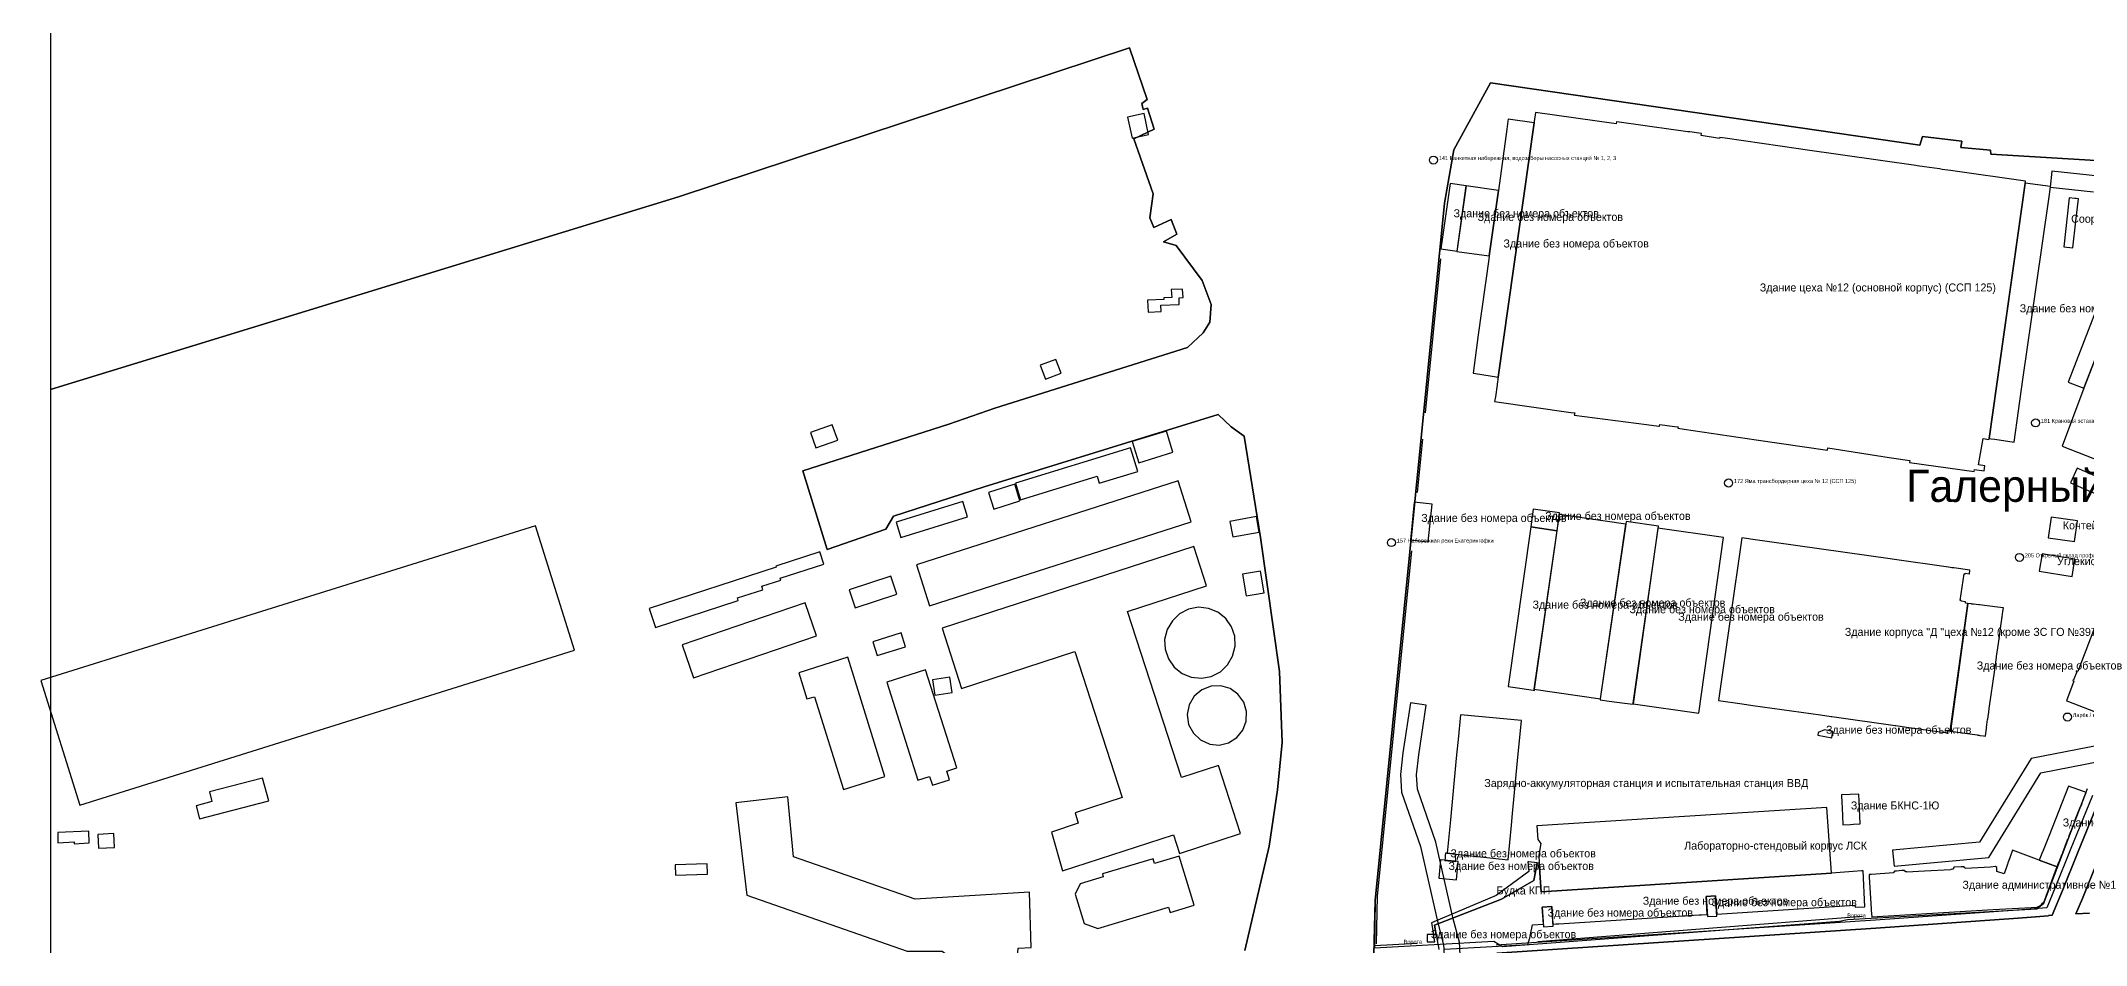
# Model space of a CAD drawing. Extents: x -1571 to 863, y -881 to 2148.
# Drawn here: x -1454 to -687, y -450 to -112 of the extents above; entities that cross this region are included whole.
import ezdxf

# ---------------------------------------------------------------- set-up
doc = ezdxf.new("R2010")
doc.units = 0
for name, color, linetype in [('BUILDINGS_CONTEXT', 9, 'CONTINUOUS'), ('BUILDINGS_SHIPYARD', 6, 'CONTINUOUS'), ('FENCE', 1, 'CONTINUOUS'), ('FENCE_GATES', 2, 'CONTINUOUS'), ('LABELS', 7, 'CONTINUOUS'), ('LAND_EDGE', 8, 'CONTINUOUS'), ('ROADS_CITY', 8, 'CONTINUOUS'), ('ROADS_INTERNAL', 250, 'CONTINUOUS'), ('SIDEWALKS', 9, 'CONTINUOUS'), ('WATER', 5, 'CONTINUOUS'), ('ZONE_SHIPYARD', 1, 'CONTINUOUS')]:
    doc.layers.add(name, color=color, linetype=linetype)

msp = doc.modelspace()

# ---------------------------------------------------------------- linework, layer by layer
at = {"layer": 'BUILDINGS_CONTEXT'}
for points in [[(-1046.2, -140.1), (-1044.5, -148), (-1038.286, -146.663), (-1039.986, -138.763)], [(-1032.6, -208.4), (-1038.7, -208.7), (-1038.5, -213.2), (-1033.6, -213), (-1033.7, -210.6), (-1026.8, -210.3), (-1026.9, -207.8), (-1025.4, -207.7), (-1025.6, -204.6), (-1029.8, -204.7), (-1029.6, -207.7), (-1032.6, -207.8)], [(-1073.076, -230.891), (-1078.9, -233.1), (-1076.924, -238.309), (-1071.1, -236.1)], [(-1156.9, -255.4), (-1165.1, -258.3), (-1163.075, -264.026), (-1154.875, -261.126)], [(-1042, -269.6), (-1029.194, -265.698), (-1031.6, -257.8), (-1044.406, -261.702)], [(-1042.3, -272.9), (-1045.1, -264), (-1088.2, -277.3), (-1086.3, -283.5), (-1057.6, -274.7), (-1056.8, -277.3)], [(-1120.4, -323.2), (-1022.3, -291.7), (-1027.212, -276.404), (-1125.312, -307.904)], [(-1088.5, -277.7), (-1098.3, -280.8), (-1096.335, -287.011), (-1086.535, -283.911)], [(-1107.959, -284.188), (-1133, -291.9), (-1131.241, -297.612), (-1106.2, -289.9)], [(-997.9, -289.8), (-1007.8, -291.6), (-1006.744, -297.408), (-996.844, -295.608)], [(-1268.2, -293.2), (-1453.609, -351.203), (-1439, -397.9), (-1253.591, -339.897)], [(-1177.9, -308.8), (-1225.5, -324.2), (-1223.2, -331.3), (-1192.2, -321.2), (-1192.5, -320.3), (-1182.9, -317.2), (-1183.3, -315.9), (-1176.2, -313.6), (-1176.4, -312.9), (-1160.1, -307.6), (-1161.6, -303), (-1178.1, -308.4)], [(-1026.7, -416), (-1003.9, -408.5), (-1012.1, -383.1), (-1026, -387.6), (-1046.2, -325.4), (-1016.6, -315.8), (-1021.4, -301), (-1115.7, -331.6), (-1108.4, -354.2), (-1066, -340.4), (-1048.2, -395.1), (-1065.9, -400.8), (-1064.7, -404.7), (-1074.7, -408), (-1070.6, -422.6), (-1029, -409)], [(-1148.3, -324), (-1132.679, -318.893), (-1134.9, -312.1), (-1150.521, -317.207)], [(-995, -318.4), (-996.4, -310.2), (-1003.109, -311.345), (-1001.709, -319.545)], [(-1162.782, -334.452), (-1167.013, -322.063), (-1213.131, -337.81), (-1208.9, -350.2)], [(-1032.1, -339.5), (-1030.9, -343.1), (-1028.7, -346.2), (-1025.7, -348.6), (-1022.3, -350), (-1018.5, -350.4), (-1014.8, -349.7), (-1011.4, -348), (-1008.7, -345.4), (-1006.8, -342.1), (-1005.9, -338.4), (-1006, -334.6), (-1007.2, -331.1), (-1009.4, -328), (-1012.4, -325.6), (-1015.9, -324.2), (-1019.6, -323.8), (-1023.3, -324.5), (-1026.7, -326.2), (-1029.4, -328.8), (-1031.4, -332.1), (-1032.3, -335.8)], [(-1140.1, -341.9), (-1129.483, -338.595), (-1131.1, -333.4), (-1141.717, -336.705)], [(-1163.6, -357.3), (-1152.7, -392.1), (-1137.2, -387.2), (-1151.1, -342.5), (-1169.5, -348.3), (-1166.4, -358.1)], [(-1136.5, -351.8), (-1124.8, -388.6), (-1120.4, -387.2), (-1119.3, -390.5), (-1112.9, -388.5), (-1114, -385.2), (-1110.2, -383.9), (-1122, -347.2)], [(-1118.4, -356.7), (-1111.9, -355.7), (-1112.777, -349.997), (-1119.277, -350.997)], [(-1021.2, -357.1), (-1023.1, -360.3), (-1023.8, -364), (-1023.3, -367.7), (-1021.5, -371), (-1018.8, -373.5), (-1015.4, -375.1), (-1011.8, -375.4), (-1008.3, -374.6), (-1005.2, -372.6), (-1003, -369.8), (-1001.7, -366.4), (-1001.6, -362.8), (-1002.6, -359.3), (-1004.8, -356.4), (-1007.7, -354.2), (-1011.2, -353.2), (-1014.9, -353.3), (-1018.4, -354.7)], [(-1395.4, -398.2), (-1394.1, -403.1), (-1368.2, -396.3), (-1370.5, -387.8), (-1390.4, -393), (-1389.5, -396.6)], [(-1087.2, -451.5), (-1082.3, -451.3), (-1083, -430.5), (-1125.8, -433.1), (-1171.4, -417.3), (-1173.6, -394.8), (-1193, -397.1), (-1189, -431.7), (-1128.8, -452.6), (-1115.7, -452.7), (-1114.7, -453.4), (-1108, -455.9), (-1087.5, -454.8)], [(-1435.5, -412.1), (-1435.7, -407.7), (-1447.3, -408.2), (-1447.2, -412), (-1441.2, -411.7), (-1441.2, -412.4)], [(-1426.26, -408.598), (-1432.3, -408.9), (-1432.04, -414.102), (-1426, -413.8)], [(-1203.8, -419.9), (-1215.83, -420.301), (-1215.7, -424.2), (-1203.67, -423.799)], [(-1062.5, -442.3), (-1057.3, -444.1), (-1030.8, -436.1), (-1030.2, -438.1), (-1021.2, -435.4), (-1026.8, -417), (-1036.1, -419.8), (-1036.6, -418), (-1055.6, -423.7), (-1055.3, -424.8), (-1064, -427.4), (-1065.9, -431.3)]]:
    msp.add_lwpolyline(points, close=True, dxfattribs=at)
at = {"layer": 'BUILDINGS_SHIPYARD'}
for points in [[(-907.21, -237.51), (-893.77, -142.19), (-903.47, -140.83), (-903.58, -141.63), (-903.73, -142.67), (-904, -144.64), (-907.18, -167.55), (-910.59, -192.14), (-910.75, -193.27), (-914.69, -221.71), (-916.68, -236), (-916.55, -236.02), (-909.55, -237.14)], [(-737.65, -160.12), (-740.81, -159.67), (-741.8, -159.52), (-747.44, -158.71), (-750.21, -158.31), (-750.62, -158.26), (-792.12, -152.31), (-794.7, -151.95), (-822.14, -148.02), (-824.13, -147.73), (-824.21, -148.11), (-831.14, -147.03), (-831.04, -146.29), (-831.16, -146.27), (-835.43, -145.67), (-836.18, -145.56), (-836.97, -145.45), (-840.5, -144.96), (-841.45, -144.82), (-862.73, -141.83), (-862.85, -141.81), (-862.96, -142.59), (-893.21, -138.34), (-893.71, -141.77), (-893.77, -142.19), (-907.21, -237.51), (-907.32, -238.23), (-907.39, -238.72), (-907.46, -239.22), (-907.54, -239.71), (-907.57, -239.96), (-907.61, -240.21), (-907.64, -240.45), (-908.3, -244.93), (-908.56, -246.72), (-880.04, -250.76), (-878.56, -250.97), (-878.71, -251.76), (-851.59, -255.28), (-847.03, -255.87), (-846.76, -255.91), (-846.67, -255.26), (-841.18, -256.02), (-839.78, -256.22), (-839.85, -256.71), (-837.55, -257.05), (-810.55, -261.01), (-783.82, -264.92), (-783.7, -264.07), (-760.65, -267.62), (-752.94, -268.81), (-753.04, -269.5), (-728.79, -272.89), (-728.69, -272.18), (-725.09, -272.67), (-724.77, -270.76), (-727.19, -270.38), (-725.46, -260.54), (-723.23, -260.9), (-723.18, -260.51), (-709.54, -164.14)], [(-925.28, -164.96), (-928.679, -189.474), (-922.65, -190.31), (-919.251, -165.796)], [(-910.59, -192.14), (-907.18, -167.549), (-919.29, -165.87), (-922.7, -190.461)], [(-723.18, -260.51), (-722.44, -260.62), (-721.02, -260.83), (-713.73, -261.89), (-710.5, -238.41), (-705.55, -203.82), (-700.69, -169.92), (-700.3, -167.19), (-700.14, -166.09), (-709.64, -164.81)], [(-689.69, -170.75), (-689.69, -170.69), (-690.49, -170.6), (-691.09, -170.54), (-693.13, -170.33), (-695.13, -188.71), (-691.76, -189.13), (-690.64, -179.15)], [(-645.96, -217.73), (-655.66, -213.98), (-674.14, -206.84), (-687.61, -241.7), (-695.82, -263.39), (-661.26, -276.85), (-645.08, -283.33), (-610.25, -193.64), (-633.15, -184.74), (-634.63, -188.56)], [(-693.56, -239.38), (-687.61, -241.7), (-674.034, -206.881), (-679.984, -204.561)], [(-933.52, -299.2), (-932.04, -285.09), (-938.679, -284.394), (-940.159, -298.504)], [(-884.195, -288.419), (-894.09, -287), (-895.045, -293.661), (-885.15, -295.08)], [(-893.823, -354.478), (-868.819, -358.098), (-859.34, -292.62), (-884.344, -289)], [(-701.025, -297.749), (-691.147, -299.13), (-690.07, -291.43), (-699.948, -290.049)], [(-899.12, -354.13), (-894.07, -354.85), (-893.66, -354.91), (-893.6, -354.51), (-885.15, -295.08), (-895.04, -293.66), (-903.55, -353.5)], [(-868.94, -358.08), (-869, -358.51), (-865.59, -358.96), (-859.93, -359.71), (-856.66, -360.14), (-856.6, -359.7), (-847.21, -294.22), (-847.09, -293.36), (-859.2, -291.66), (-859.34, -292.62)], [(-822.763, -297.648), (-847.415, -294.191), (-856.643, -360.004), (-831.99, -363.46)], [(-782.39, -364.71), (-782.32, -364.72), (-782.14, -364.74), (-758.35, -368.09), (-758.27, -368.1), (-758.11, -368.13), (-752.53, -368.91), (-752.51, -368.92), (-752.28, -368.95), (-738.83, -370.85), (-738.72, -370.09), (-737.73, -370.22), (-731.18, -322.37), (-732.02, -322.28), (-731.97, -321.73), (-733.66, -321.49), (-733.66, -321.26), (-734.05, -321.22), (-732.57, -311.28), (-732.17, -311.28), (-732.06, -311.02), (-730.66, -311.22), (-730.59, -311.23), (-730.39, -309.83), (-736.41, -309.03), (-737.12, -308.94), (-737.75, -308.85), (-738.43, -308.75), (-759.57, -305.75), (-760.3, -305.65), (-812.58, -298.24), (-813.23, -298.19), (-815.93, -297.81), (-824.67, -358.75), (-815.73, -360.01), (-811.77, -360.56), (-786.44, -364.13)], [(-704.35, -310.22), (-692.084, -312.188), (-691.052, -305.754), (-703.318, -303.786)], [(-723.74, -365.84), (-723.69, -365.84), (-723.66, -365.59), (-723.62, -365.35), (-723.59, -365.1), (-723.55, -364.85), (-723.52, -364.6), (-723.48, -364.36), (-723.45, -364.11), (-723.41, -363.86), (-723.38, -363.61), (-723.34, -363.37), (-723.31, -363.12), (-723.11, -361.72), (-721.07, -347.17), (-720.71, -344.58), (-720.67, -344.28), (-720.63, -343.98), (-720.59, -343.69), (-720.54, -343.39), (-720.5, -343.09), (-720.46, -342.79), (-720.42, -342.5), (-720.38, -342.2), (-719.71, -337.41), (-719.2, -333.77), (-718.66, -329.92), (-718.62, -329.62), (-718.57, -329.33), (-718.53, -329.03), (-718.49, -328.73), (-718.45, -328.43), (-718.41, -328.14), (-718.37, -327.84), (-718.32, -327.54), (-718.29, -327.3), (-718.03, -325.42), (-717.82, -323.98), (-719.97, -323.72), (-726.75, -322.9), (-727, -322.87), (-728.98, -322.64), (-729.28, -322.6), (-729.53, -322.57), (-729.78, -322.54), (-730.03, -322.51), (-731.18, -322.37), (-731.15, -322.38), (-737.7, -370.22), (-727.66, -371.63), (-727.41, -371.67), (-727.16, -371.7), (-726.89, -371.74), (-726.64, -371.77), (-725.33, -371.96), (-724.56, -372.07), (-724.41, -370.95), (-724.37, -370.7), (-724.34, -370.45), (-724.3, -370.21), (-724.27, -369.96), (-724.23, -369.71), (-724.2, -369.46), (-724.16, -369.22), (-724.13, -368.97), (-724.09, -368.72), (-724.14, -368.72), (-724.01, -367.8)], [(-901.87, -401.11), (-899.98, -381.35), (-898.53, -366.2), (-921.4, -364.03), (-922.29, -373.38), (-922.83, -379.09), (-923.08, -381.67), (-925.15, -403.42), (-926.34, -415.98), (-923.24, -416.31), (-922.97, -416.34), (-903.53, -418.39), (-902.29, -405.4)], [(-782.15, -372.7), (-781.71, -370.34), (-784.87, -369.76), (-787.25, -370.72), (-787.41, -371.73)], [(-696.07, -416.87), (-695.99, -416.68), (-695.88, -416.72), (-695.48, -415.74), (-695.59, -415.7), (-693.76, -410.98), (-693.62, -410.61), (-693.48, -410.67), (-693.1, -409.68), (-693.24, -409.62), (-691.19, -404.44), (-691.1, -404.47), (-690.74, -403.49), (-690.88, -403.44), (-688.86, -398.39), (-688.73, -398.44), (-688.32, -397.41), (-688.46, -397.34), (-686.83, -393.16), (-687.38, -392.95), (-693.45, -390.77), (-700.7, -409.26), (-702.94, -414.97), (-703.35, -416.01), (-703.63, -416.73), (-704.35, -418.55), (-697.7, -421.08), (-697.4, -420.31), (-697.25, -419.94), (-696.71, -418.54), (-696.58, -418.2)], [(-778.31, -398.74), (-778.31, -398.85), (-777.96, -405.31), (-775.14, -405.16), (-773.98, -405.1), (-771.47, -404.97), (-771.77, -399.33), (-772.07, -393.76), (-778.56, -394.11), (-778.4, -397.18)], [(-891.11, -430.4), (-782.31, -423.44), (-783.98, -398.79), (-821.48, -401.17), (-825.51, -401.43), (-892.76, -405.69), (-892.43, -410.77), (-891.21, -412.36), (-892.05, -416.61), (-891.85, -419.63)], [(-895.7, -422.85), (-908.01, -431.8), (-932.22, -442.08), (-931.44, -446.39), (-930.5, -446.39), (-931.17, -442.86), (-906.05, -433.13), (-893.93, -426.11), (-892.63, -419.55), (-895.79, -419.21), (-896.07, -419.18)], [(-929.49, -425.34), (-922.886, -425.97), (-922.228, -419.08), (-928.832, -418.45)], [(-923.24, -416.31), (-926.34, -415.98), (-926.98, -415.92), (-927.06, -416.75), (-927.15, -417.71), (-927.23, -418.61), (-923.07, -419)], [(-721.7, -437.07), (-705.06, -436.2), (-705.08, -435.98), (-704.69, -435.85), (-704.22, -435.67), (-704, -435.57), (-703.82, -435.42), (-703.49, -435.12), (-703.15, -434.72), (-702.97, -434.48), (-702.82, -434.29), (-702.6, -434.41), (-697.86, -421.53), (-697.7, -421.08), (-704.35, -418.55), (-714.39, -414.76), (-715.28, -417.24), (-715.44, -417.71), (-716.11, -419.55), (-716.19, -419.79), (-716.28, -420.03), (-717.59, -423.69), (-720.27, -422.78), (-720.34, -421.27), (-720.72, -420.97), (-722.7, -421.12), (-732.2, -421.69), (-732.22, -421.25), (-732.55, -421.26), (-732.55, -421), (-733.63, -421.06), (-736.4, -421.22), (-736.4, -421.56), (-736.69, -421.56), (-736.69, -421.95), (-737.59, -422.03), (-737.59, -422.16), (-747.39, -422.64), (-754.05, -423.02), (-754.05, -422.87), (-754.52, -422.87), (-754.53, -422.68), (-754.84, -422.68), (-754.86, -422.39), (-755.59, -422.45), (-755.84, -422.46), (-757.9, -422.62), (-758.67, -422.68), (-758.67, -422.78), (-758.81, -422.79), (-758.81, -422.96), (-758.95, -422.97), (-758.95, -423.33), (-767.34, -423.87), (-768.18, -423.92), (-768.13, -424.75), (-767.35, -436.9), (-767.22, -439.03), (-767.2, -439.3), (-767.17, -439.83)], [(-890.729, -436.141), (-890.25, -443.48), (-886.65, -443.245), (-887.128, -435.906)], [(-825.708, -431.88), (-829.266, -432.103), (-828.787, -439.714), (-825.23, -439.49)], [(-933.82, -449.12), (-930.95, -449.13), (-931.44, -446.39), (-933.81, -446.38)]]:
    msp.add_lwpolyline(points, close=True, dxfattribs=at)
for points in [[(-677.56, -315.44), (-689.19, -345.9), (-689.93, -347.83), (-690.51, -347.61), (-690.6, -347.86), (-690.27, -347.98), (-691.37, -350.76), (-691.52, -351.13), (-691.76, -351.04), (-691.85, -351.28), (-691.38, -351.48), (-694.15, -358.85), (-693.43, -359.12), (-676.29, -365.72)], [(-927.33, -451.91), (-896.08, -450.1), (-895.51, -448.03), (-895.43, -447.72), (-895.06, -446.37), (-894.4, -442.77), (-890.31, -442.56), (-890.72, -436.14), (-887.13, -435.91), (-886.72, -442.49), (-885.67, -442.42), (-884.53, -442.35), (-831.93, -439.06), (-830.96, -439), (-828.84, -438.87), (-829.21, -432.1), (-825.71, -431.88), (-825.28, -438.75), (-773.46, -435.38), (-773.42, -436.2), (-769.74, -435.99), (-770.45, -422.54), (-771.02, -422.58), (-774.2, -422.82), (-782.31, -423.44), (-891.11, -430.4), (-891.85, -419.63), (-892.63, -419.55), (-893.93, -426.11), (-906.05, -433.13), (-931.17, -442.86), (-930.5, -446.39), (-930.22, -446.39), (-930.22, -447.9), (-929.82, -450.04), (-929.76, -450.34), (-929.44, -452.03)]]:
    msp.add_lwpolyline(points, dxfattribs=at)
at = {"layer": 'FENCE'}
for points in [[(-928.875, -193.18), (-934.617, -250.895)], [(-935.608, -260.845), (-937.588, -280.747)], [(-939.766, -302.639), (-952.638, -432), (-952.984, -449.938)], [(-892.334, -449), (-770.704, -439.583)], [(-953.65, -450.501), (-937.675, -449.608)]]:
    msp.add_lwpolyline(points, dxfattribs=at)
at = {"layer": 'LAND_EDGE'}
for points in [[(-1002.2, -452.4), (-993.1, -413.3), (-990, -392.2), (-988.2, -374.5), (-989.2, -347.8), (-996.4, -297.6), (-1002.5, -259.6), (-1007.3, -256.2), (-1012.2, -251.5), (-1100, -278.7), (-1133.9, -289.7), (-1136.8, -294.5), (-1158.8, -302.1), (-1167.9, -272.7), (-1113.2, -255.2), (-1096, -249.2), (-1023.7, -226.4), (-1017.8, -220.9), (-1015.3, -216.9), (-1014.9, -210.3), (-1018.2, -201.3), (-1028, -188.2), (-1032.7, -186.8), (-1027.7, -184), (-1029.9, -178.5), (-1036.3, -181.5), (-1037.9, -177.9), (-1036.6, -168.9), (-1043.8, -148.2), (-1036.2, -144.6), (-1038.7, -136.7), (-1040.4, -137.2), (-1040.8, -135), (-1038.8, -133.5), (-1045.5, -114.1), (-1214.5, -170), (-1450, -242.2), (-1450, -850)], [(-679.1, -156.6), (-722.5, -154), (-722.6, -152.5), (-733.8, -151.5), (-733.4, -149.1), (-748.2, -147.4), (-749.1, -150.6), (-910.1, -127.2), (-923.9, -152.3), (-927.4, -172.3), (-953.4, -433.6), (-954.3, -474.1)]]:
    msp.add_lwpolyline(points, dxfattribs=at)
at = {"layer": 'OBJECT_POINTS'}
for centre in [(-931.5, -156.19), (-705.74, -254.67), (-820.84, -277.21), (-947.27, -299.54), (-711.79, -305.09), (-693.8, -364.9)]:
    msp.add_circle(centre, 1.5, dxfattribs=at)
at = {"layer": 'ROADS_CITY'}
for points in [[(-681.606, -395.496), (-690.006, -415.896), (-695.604, -429.889), (-699.476, -439.196), (-700.931, -439.277), (-700.926, -439.36), (-712.26, -440.317), (-765.605, -444.014), (-907.777, -453.412)], [(-685.482, -438.412), (-690.604, -438.699), (-688.196, -432.911), (-682.594, -418.904)]]:
    msp.add_lwpolyline(points, dxfattribs=at)
at = {"layer": 'ROADS_INTERNAL'}
for points in [[(-682.152, -162.284), (-699.675, -160.411), (-700.313, -166.377), (-684.048, -168.116)], [(-641.293, -292.936), (-690.22, -271.65), (-692.614, -277.152), (-643.539, -298.501)], [(-672.698, -373.67), (-707.466, -380.406), (-726.769, -411.848), (-759.367, -414.803), (-758.825, -420.778), (-723.231, -417.552), (-703.734, -385.794), (-675.079, -380.243)]]:
    msp.add_lwpolyline(points, dxfattribs=at)
msp.add_lwpolyline([(-943.912, -386.427), (-943.466, -393.104), (-936.389, -413.427), (-929.912, -442.023), (-927.678, -450.28), (-927.595, -451.768), (-927.434, -454.604), (-924.474, -454.412), (-921.446, -454.23), (-921.605, -451.432), (-921.722, -449.32), (-924.088, -440.577), (-930.611, -411.773), (-937.534, -391.896), (-937.888, -386.573), (-937.026, -379.098), (-934.184, -360.464), (-940.115, -359.559), (-942.974, -378.302)], close=True, dxfattribs=at)
at = {"layer": 'SIDEWALKS'}
for points in [[(-684.386, -394.367), (-692.786, -414.767), (-698.381, -428.756), (-701.563, -436.403), (-712.49, -437.326), (-765.808, -441.021), (-907.966, -450.418)], [(-907.777, -453.412), (-765.605, -444.014), (-712.26, -440.317), (-700.926, -439.36), (-700.931, -439.277), (-699.476, -439.196), (-695.604, -429.889), (-690.006, -415.896), (-681.606, -395.496)], [(-682.594, -418.904), (-688.196, -432.911), (-690.604, -438.699), (-685.482, -438.412)]]:
    msp.add_lwpolyline(points, dxfattribs=at)
at = {"layer": 'WATER'}
for points in [[(-1450, 305), (-1450, -242.2), (-1214.5, -170), (-1045.5, -114.1), (-1038.8, -133.5), (-1040.8, -135), (-1040.4, -137.2), (-1038.7, -136.7), (-1036.2, -144.6), (-1043.8, -148.2), (-1036.6, -168.9), (-1037.9, -177.9), (-1036.3, -181.5), (-1029.9, -178.5), (-1027.7, -184), (-1032.7, -186.8), (-1028, -188.2), (-1018.2, -201.3), (-1014.9, -210.3), (-1015.3, -216.9), (-1017.8, -220.9), (-1023.7, -226.4), (-1096, -249.2), (-1113.2, -255.2), (-1167.9, -272.7), (-1158.8, -302.1), (-1136.8, -294.5), (-1133.9, -289.7), (-1100, -278.7), (-1012.2, -251.5), (-1007.3, -256.2), (-1002.5, -259.6), (-996.4, -297.6), (-989.2, -347.8), (-988.2, -374.5), (-990, -392.2), (-993.1, -413.3), (-1002.2, -452.4)], [(-954.3, -474.1), (-953.4, -433.6), (-927.4, -172.3), (-923.9, -152.3), (-910.1, -127.2), (-749.1, -150.6), (-748.2, -147.4), (-733.4, -149.1), (-733.8, -151.5), (-722.6, -152.5), (-722.5, -154), (-679.1, -156.6)]]:
    msp.add_lwpolyline(points, dxfattribs=at)
at = {"layer": 'ZONE_SHIPYARD'}
msp.add_lwpolyline([(-679.1, -156.6), (-722.5, -154), (-722.6, -152.5), (-733.8, -151.5), (-733.4, -149.1), (-748.2, -147.4), (-749.1, -150.6), (-910.1, -127.2), (-923.9, -152.3), (-927.4, -172.3), (-953.4, -433.6), (-953.6, -451.4), (-908.9, -448.9), (-905.6, -450.9), (-779.3, -441.4), (-776.3, -440.8), (-705.3, -436.8), (-702.7, -434.7), (-686.3, -391.7)], dxfattribs=at)

# ---------------------------------------------------------------- texts
at = {"layer": 'FENCE_GATES'}
for p in [(-776.36, -440.021), (-942.667, -449.887)]:
    msp.add_text('Ворота', height=1.5, dxfattribs=at).set_placement(p)
at = {"layer": 'LABELS'}
for s, height, p in [('141 Банкетная набережная, водозаборы насосных станций № 1, 2, 3', 1.5, (-929.5, -156.19)), ('Здание без номера объектов', 3, (-923.965, -177.635)), ('Здание без номера объектов', 3, (-914.94, -179.005)), ('Сооружение цистерна (мазутное хозяйство котельной №5)', 3, (-692.422, -179.683)), ('Здание без номера объектов', 3, (-905.256, -188.959)), ('Здание цеха №12 (основной корпус) (ССП 125)', 3, (-809.144, -205.44)), ('Здание без номера объектов', 3, (-711.688, -213.253)), ('181 Крановая эстакада цеха № 12 (ССП 125)', 1.5, (-703.74, -254.67)), ('172 Яма трансбордерная цеха № 12 (ССП 125)', 1.5, (-818.84, -277.21)), ('Галерный остров', 12, (-754.252, -284.271)), ('Здание без номера объектов', 3, (-936.1, -291.797)), ('Здание без номера объектов', 3, (-889.62, -291.04)), ('Контейнеры - бытовки металлические цеха №12 (ССП 125)', 3, (-695.548, -294.59)), ('157 Набережная реки Екатерингофки', 1.5, (-945.27, -299.54)), ('205 Открытый склад профильного металла цеха № 12 (ССП 125)', 1.5, (-709.79, -305.09)), ('Углекислотная станция', 3, (-697.701, -307.987)), ('Здание без номера объектов', 3, (-894.349, -324.288)), ('Здание без номера объектов', 3, (-876.582, -323.549)), ('Здание без номера объектов', 3, (-858.004, -326.015)), ('Здание без номера объектов', 3, (-839.703, -328.826)), ('Здание корпуса "Д "цеха №12 (кроме ЗС ГО №3973) (ССП 125)', 3, (-777.269, -334.505)), ('Здание без номера объектов', 3, (-727.797, -347.111)), ('Здание без номера объектов', 3, (-784.335, -371.175)), ('Ларёк / кафе', 1.5, (-691.8, -364.9)), ('Зарядно-аккумуляторная станция и испытательная станция ВВД', 3, (-912.441, -391.145)), ('Здание БКНС-1Ю', 3, (-775.015, -399.537)), ('Здание Южной проходной', 3, (-695.579, -405.92)), ('Лабораторно-стендовый корпус ЛСК', 3, (-837.501, -414.585)), ('Здание без номера объектов', 3, (-925.859, -422.21)), ('Здание без номера объектов', 3, (-925.137, -417.482)), ('Будка КПП', 3, (-907.865, -431.406)), ('Здание административное №1', 3, (-733.207, -429.256)), ('Здание без номера объектов', 3, (-888.689, -439.693)), ('Здание без номера объектов', 3, (-853.029, -435.249)), ('Здание без номера объектов', 3, (-827.248, -435.797)), ('Здание без номера объектов', 3, (-932.501, -447.799))]:
    msp.add_text(s, height=height, dxfattribs=at).set_placement(p)

doc.saveas('drawing.dxf')
